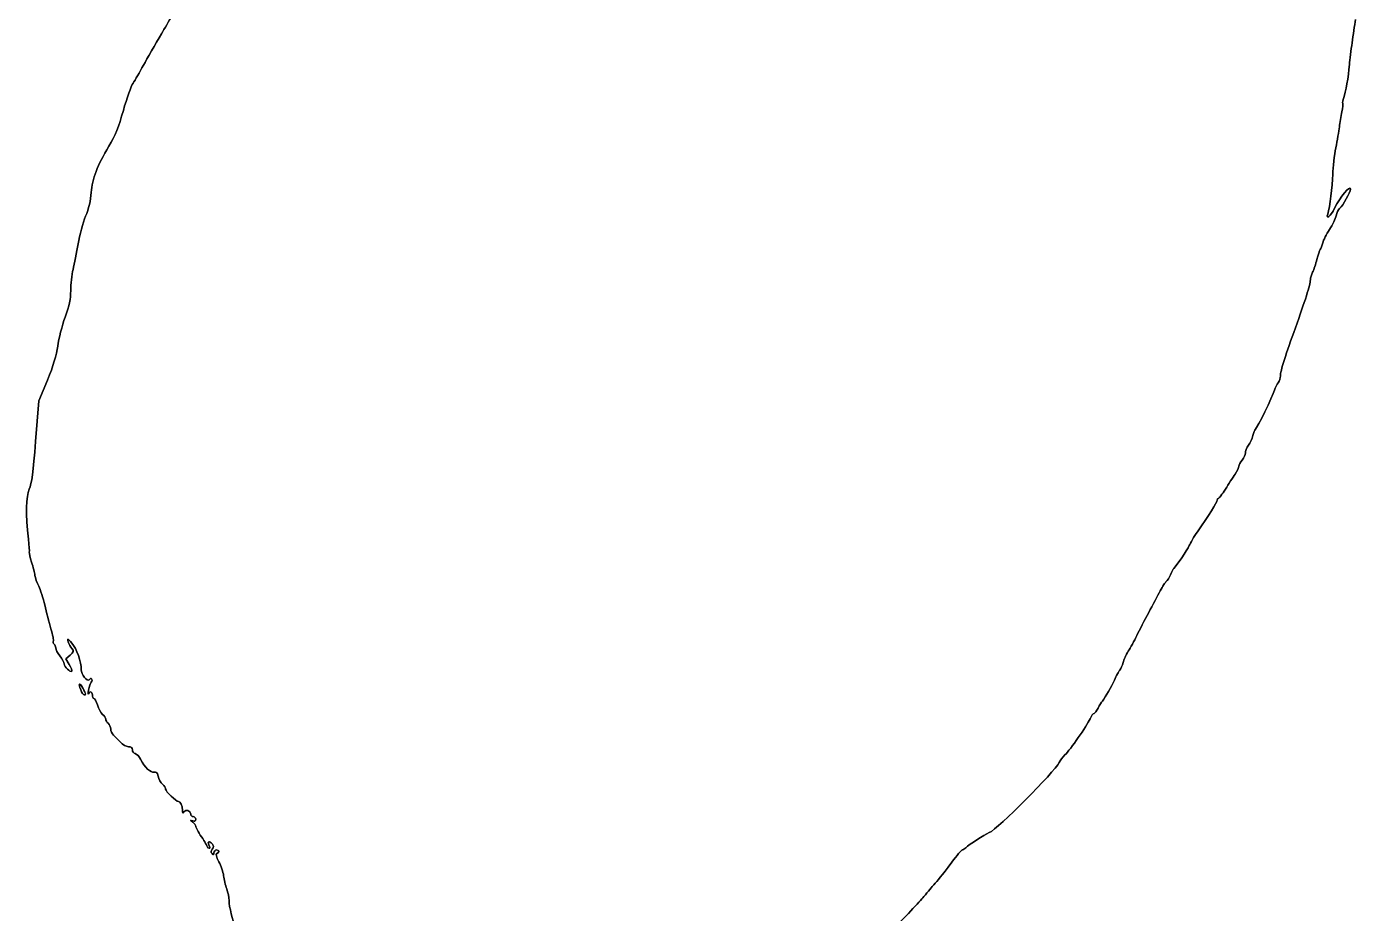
# Model space of a CAD drawing. Header units: millimetres. Extents: x -71.7 to 0.9, y 51.1 to 114.1.
# Drawn here: x -42.84 to -27.41, y 71.83 to 82.13 of the extents above; entities that cross this region are included whole.
import ezdxf

# ---------------------------------------------------------------- set-up
doc = ezdxf.new("R2010")
doc.units = ezdxf.units.MM
doc.layers.get('0').update_dxf_attribs({"linetype": 'CONTINUOUS'})

msp = doc.modelspace()

# ---------------------------------------------------------------- linework, layer by layer
for p, q in [((-42.594, 78.026), (-42.693, 77.784)), ((-42.693, 77.784), (-42.594, 78.026)), ((-42.693, 77.784), (-42.731, 77.314)), ((-42.731, 77.314), (-42.693, 77.784)), ((-42.381, 74.789), (-42.332, 74.832)), ((-42.332, 74.832), (-42.381, 74.789)), ((-42.341, 74.724), (-42.381, 74.789)), ((-42.381, 74.789), (-42.341, 74.724))]:
    msp.add_line(p, q)
for points in [[(-41.014, 82.49), (-41.083, 82.37), (-41.198, 82.172), (-41.27, 82.049)], [(-41.27, 82.049), (-41.198, 82.172), (-41.083, 82.37), (-41.014, 82.49)], [(-27.449, 81.943), (-27.437, 82.028), (-27.419, 82.15), (-27.41, 82.214)], [(-27.41, 82.214), (-27.419, 82.15), (-27.437, 82.028), (-27.449, 81.943)], [(-41.27, 82.049), (-41.342, 81.927), (-41.436, 81.762), (-41.48, 81.682)], [(-41.48, 81.682), (-41.436, 81.762), (-41.342, 81.927), (-41.27, 82.049)], [(-27.479, 81.691), (-27.475, 81.745), (-27.461, 81.858), (-27.449, 81.943)], [(-27.449, 81.943), (-27.461, 81.858), (-27.475, 81.745), (-27.479, 81.691)], [(-41.48, 81.682), (-41.523, 81.602), (-41.577, 81.509), (-41.6, 81.475)], [(-41.6, 81.475), (-41.577, 81.509), (-41.523, 81.602), (-41.48, 81.682)], [(-27.545, 81.306), (-27.523, 81.365), (-27.492, 81.544), (-27.479, 81.691)], [(-27.479, 81.691), (-27.492, 81.544), (-27.523, 81.365), (-27.545, 81.306)], [(-41.6, 81.475), (-41.623, 81.442), (-41.674, 81.299), (-41.713, 81.158)], [(-41.713, 81.158), (-41.674, 81.299), (-41.623, 81.442), (-41.6, 81.475)], [(-27.557, 81.24), (-27.562, 81.247), (-27.556, 81.277), (-27.545, 81.306)], [(-27.545, 81.306), (-27.556, 81.277), (-27.562, 81.247), (-27.557, 81.24)], [(-41.713, 81.158), (-41.767, 80.964), (-41.807, 80.865), (-41.881, 80.743)], [(-41.881, 80.743), (-41.807, 80.865), (-41.767, 80.964), (-41.713, 81.158)], [(-27.567, 81.14), (-27.557, 81.188), (-27.553, 81.233), (-27.557, 81.24)], [(-27.557, 81.24), (-27.553, 81.233), (-27.557, 81.188), (-27.567, 81.14)], [(-27.596, 80.966), (-27.589, 81.014), (-27.577, 81.092), (-27.567, 81.14)], [(-27.567, 81.14), (-27.577, 81.092), (-27.589, 81.014), (-27.596, 80.966)], [(-27.638, 80.724), (-27.621, 80.809), (-27.602, 80.918), (-27.596, 80.966)], [(-27.596, 80.966), (-27.602, 80.918), (-27.621, 80.809), (-27.638, 80.724)], [(-41.881, 80.743), (-42.016, 80.519), (-42.074, 80.366), (-42.086, 80.204)], [(-42.086, 80.204), (-42.074, 80.366), (-42.016, 80.519), (-41.881, 80.743)], [(-27.673, 80.415), (-27.671, 80.5), (-27.655, 80.639), (-27.638, 80.724)], [(-27.638, 80.724), (-27.655, 80.639), (-27.671, 80.5), (-27.673, 80.415)], [(-27.732, 79.955), (-27.706, 80.039), (-27.676, 80.273), (-27.673, 80.415)], [(-27.673, 80.415), (-27.676, 80.273), (-27.706, 80.039), (-27.732, 79.955)], [(-27.469, 80.244), (-27.469, 80.295), (-27.588, 80.151), (-27.652, 80.023)], [(-27.652, 80.023), (-27.588, 80.151), (-27.469, 80.295), (-27.469, 80.244)], [(-27.594, 80.019), (-27.553, 80.053), (-27.468, 80.205), (-27.469, 80.244)], [(-27.469, 80.244), (-27.468, 80.205), (-27.553, 80.053), (-27.594, 80.019)], [(-42.086, 80.204), (-42.092, 80.117), (-42.116, 80.016), (-42.151, 79.929)], [(-42.151, 79.929), (-42.116, 80.016), (-42.092, 80.117), (-42.086, 80.204)], [(-42.151, 79.929), (-42.182, 79.853), (-42.221, 79.709), (-42.238, 79.609)], [(-42.238, 79.609), (-42.221, 79.709), (-42.182, 79.853), (-42.151, 79.929)], [(-27.652, 80.023), (-27.699, 79.928), (-27.754, 79.881), (-27.732, 79.955)], [(-27.732, 79.955), (-27.754, 79.881), (-27.699, 79.928), (-27.652, 80.023)], [(-27.711, 79.775), (-27.676, 79.829), (-27.641, 79.901), (-27.634, 79.935)], [(-27.634, 79.935), (-27.641, 79.901), (-27.676, 79.829), (-27.711, 79.775)], [(-27.634, 79.935), (-27.627, 79.968), (-27.609, 80.006), (-27.594, 80.019)], [(-27.594, 80.019), (-27.609, 80.006), (-27.627, 79.968), (-27.634, 79.935)], [(-27.789, 79.62), (-27.782, 79.651), (-27.747, 79.721), (-27.711, 79.775)], [(-27.711, 79.775), (-27.747, 79.721), (-27.782, 79.651), (-27.789, 79.62)], [(-42.238, 79.609), (-42.255, 79.51), (-42.282, 79.376), (-42.296, 79.312)], [(-42.296, 79.312), (-42.282, 79.376), (-42.255, 79.51), (-42.238, 79.609)], [(-27.818, 79.544), (-27.81, 79.555), (-27.797, 79.589), (-27.789, 79.62)], [(-27.789, 79.62), (-27.797, 79.589), (-27.81, 79.555), (-27.818, 79.544)], [(-27.857, 79.428), (-27.844, 79.481), (-27.826, 79.533), (-27.818, 79.544)], [(-27.818, 79.544), (-27.826, 79.533), (-27.844, 79.481), (-27.857, 79.428)], [(-42.296, 79.312), (-42.311, 79.248), (-42.324, 79.138), (-42.324, 79.066)], [(-42.324, 79.066), (-42.324, 79.138), (-42.311, 79.248), (-42.296, 79.312)], [(-27.907, 79.279), (-27.892, 79.308), (-27.87, 79.375), (-27.857, 79.428)], [(-27.857, 79.428), (-27.87, 79.375), (-27.892, 79.308), (-27.907, 79.279)], [(-28.107, 78.635), (-27.999, 78.928), (-27.933, 79.139), (-27.933, 79.191)], [(-27.933, 79.191), (-27.933, 79.139), (-27.999, 78.928), (-28.107, 78.635)], [(-27.933, 79.191), (-27.933, 79.211), (-27.921, 79.251), (-27.907, 79.279)], [(-27.907, 79.279), (-27.921, 79.251), (-27.933, 79.211), (-27.933, 79.191)], [(-42.324, 79.066), (-42.324, 78.967), (-42.34, 78.893), (-42.389, 78.757)], [(-42.389, 78.757), (-42.34, 78.893), (-42.324, 78.967), (-42.324, 79.066)], [(-42.389, 78.757), (-42.425, 78.658), (-42.463, 78.507), (-42.475, 78.422)], [(-42.475, 78.422), (-42.463, 78.507), (-42.425, 78.658), (-42.389, 78.757)], [(-28.281, 78.074), (-28.282, 78.128), (-28.216, 78.339), (-28.107, 78.635)], [(-28.107, 78.635), (-28.216, 78.339), (-28.282, 78.128), (-28.281, 78.074)], [(-42.475, 78.422), (-42.489, 78.315), (-42.526, 78.192), (-42.594, 78.026)], [(-42.594, 78.026), (-42.526, 78.192), (-42.489, 78.315), (-42.475, 78.422)], [(-28.307, 77.996), (-28.293, 78.017), (-28.281, 78.052), (-28.281, 78.074)], [(-28.281, 78.074), (-28.281, 78.052), (-28.293, 78.017), (-28.307, 77.996)], [(-28.571, 77.455), (-28.552, 77.467), (-28.371, 77.837), (-28.349, 77.91)], [(-28.349, 77.91), (-28.371, 77.837), (-28.552, 77.467), (-28.571, 77.455)], [(-28.349, 77.91), (-28.341, 77.936), (-28.322, 77.975), (-28.307, 77.996)], [(-28.307, 77.996), (-28.322, 77.975), (-28.341, 77.936), (-28.349, 77.91)], [(-28.601, 77.382), (-28.594, 77.417), (-28.58, 77.45), (-28.571, 77.455)], [(-28.571, 77.455), (-28.58, 77.45), (-28.594, 77.417), (-28.601, 77.382)], [(-42.731, 77.314), (-42.759, 76.958), (-42.777, 76.824), (-42.805, 76.761)], [(-42.805, 76.761), (-42.777, 76.824), (-42.759, 76.958), (-42.731, 77.314)], [(-28.651, 77.269), (-28.631, 77.297), (-28.608, 77.348), (-28.601, 77.382)], [(-28.601, 77.382), (-28.608, 77.348), (-28.631, 77.297), (-28.651, 77.269)], [(-28.726, 77.097), (-28.705, 77.124), (-28.688, 77.162), (-28.688, 77.181)], [(-28.688, 77.181), (-28.688, 77.162), (-28.705, 77.124), (-28.726, 77.097)], [(-28.688, 77.181), (-28.687, 77.201), (-28.671, 77.24), (-28.651, 77.269)], [(-28.651, 77.269), (-28.671, 77.24), (-28.687, 77.201), (-28.688, 77.181)], [(-28.808, 76.934), (-28.784, 76.972), (-28.764, 77.013), (-28.764, 77.026)], [(-28.764, 77.026), (-28.764, 77.013), (-28.784, 76.972), (-28.808, 76.934)], [(-28.764, 77.026), (-28.764, 77.039), (-28.747, 77.071), (-28.726, 77.097)], [(-28.726, 77.097), (-28.747, 77.071), (-28.764, 77.039), (-28.764, 77.026)], [(-28.919, 76.76), (-28.882, 76.818), (-28.832, 76.897), (-28.808, 76.934)], [(-28.808, 76.934), (-28.832, 76.897), (-28.882, 76.818), (-28.919, 76.76)], [(-42.805, 76.761), (-42.843, 76.674), (-42.847, 76.475), (-42.815, 76.179)], [(-42.815, 76.179), (-42.847, 76.475), (-42.843, 76.674), (-42.805, 76.761)], [(-29.001, 76.653), (-28.993, 76.653), (-28.956, 76.701), (-28.919, 76.76)], [(-28.919, 76.76), (-28.956, 76.701), (-28.993, 76.653), (-29.001, 76.653)], [(-29.243, 76.266), (-29.118, 76.447), (-29.016, 76.611), (-29.016, 76.632)], [(-29.016, 76.632), (-29.016, 76.611), (-29.118, 76.447), (-29.243, 76.266)], [(-29.016, 76.632), (-29.016, 76.643), (-29.009, 76.653), (-29.001, 76.653)], [(-29.001, 76.653), (-29.009, 76.653), (-29.016, 76.643), (-29.016, 76.632)], [(-29.34, 76.104), (-29.327, 76.135), (-29.283, 76.208), (-29.243, 76.266)], [(-29.243, 76.266), (-29.283, 76.208), (-29.327, 76.135), (-29.34, 76.104)], [(-42.815, 76.179), (-42.807, 76.104), (-42.802, 76.036), (-42.805, 76.027)], [(-42.805, 76.027), (-42.802, 76.036), (-42.807, 76.104), (-42.815, 76.179)], [(-29.519, 75.84), (-29.49, 75.865), (-29.362, 76.054), (-29.34, 76.104)], [(-29.34, 76.104), (-29.362, 76.054), (-29.49, 75.865), (-29.519, 75.84)], [(-42.805, 76.027), (-42.807, 76.019), (-42.795, 75.967), (-42.778, 75.911)], [(-42.778, 75.911), (-42.795, 75.967), (-42.807, 76.019), (-42.805, 76.027)], [(-42.778, 75.911), (-42.761, 75.856), (-42.744, 75.788), (-42.74, 75.759)], [(-42.74, 75.759), (-42.744, 75.788), (-42.761, 75.856), (-42.778, 75.911)], [(-42.74, 75.759), (-42.736, 75.731), (-42.716, 75.674), (-42.695, 75.634)], [(-42.695, 75.634), (-42.716, 75.674), (-42.736, 75.731), (-42.74, 75.759)], [(-29.604, 75.69), (-29.592, 75.697), (-29.571, 75.732), (-29.556, 75.767)], [(-29.556, 75.767), (-29.571, 75.732), (-29.592, 75.697), (-29.604, 75.69)], [(-29.556, 75.767), (-29.542, 75.802), (-29.526, 75.835), (-29.519, 75.84)], [(-29.519, 75.84), (-29.526, 75.835), (-29.542, 75.802), (-29.556, 75.767)], [(-42.695, 75.634), (-42.675, 75.593), (-42.644, 75.494), (-42.626, 75.415)], [(-42.626, 75.415), (-42.644, 75.494), (-42.675, 75.593), (-42.695, 75.634)], [(-29.676, 75.579), (-29.649, 75.632), (-29.616, 75.682), (-29.604, 75.69)], [(-29.604, 75.69), (-29.616, 75.682), (-29.649, 75.632), (-29.676, 75.579)], [(-29.809, 75.328), (-29.764, 75.413), (-29.704, 75.526), (-29.676, 75.579)], [(-29.676, 75.579), (-29.704, 75.526), (-29.764, 75.413), (-29.809, 75.328)], [(-42.626, 75.415), (-42.608, 75.335), (-42.576, 75.211), (-42.554, 75.14)], [(-42.554, 75.14), (-42.576, 75.211), (-42.608, 75.335), (-42.626, 75.415)], [(-29.947, 75.061), (-29.917, 75.122), (-29.855, 75.242), (-29.809, 75.328)], [(-29.809, 75.328), (-29.855, 75.242), (-29.917, 75.122), (-29.947, 75.061)], [(-42.554, 75.14), (-42.532, 75.069), (-42.519, 75.002), (-42.526, 74.991)], [(-42.526, 74.991), (-42.519, 75.002), (-42.532, 75.069), (-42.554, 75.14)], [(-42.526, 74.991), (-42.532, 74.981), (-42.529, 74.967), (-42.518, 74.96)], [(-42.518, 74.96), (-42.529, 74.967), (-42.532, 74.981), (-42.526, 74.991)], [(-42.353, 74.989), (-42.366, 75.033), (-42.362, 75.031), (-42.31, 74.971)], [(-42.31, 74.971), (-42.362, 75.031), (-42.366, 75.033), (-42.353, 74.989)], [(-42.31, 74.908), (-42.326, 74.926), (-42.345, 74.962), (-42.353, 74.989)], [(-42.353, 74.989), (-42.345, 74.962), (-42.326, 74.926), (-42.31, 74.908)], [(-30.048, 74.877), (-30.023, 74.917), (-29.978, 74.999), (-29.947, 75.061)], [(-29.947, 75.061), (-29.978, 74.999), (-30.023, 74.917), (-30.048, 74.877)], [(-42.518, 74.96), (-42.507, 74.953), (-42.498, 74.934), (-42.498, 74.917)], [(-42.498, 74.917), (-42.498, 74.934), (-42.507, 74.953), (-42.518, 74.96)], [(-42.498, 74.917), (-42.498, 74.9), (-42.476, 74.858), (-42.45, 74.823)], [(-42.45, 74.823), (-42.476, 74.858), (-42.498, 74.9), (-42.498, 74.917)], [(-42.45, 74.823), (-42.423, 74.788), (-42.401, 74.747), (-42.401, 74.732)], [(-42.401, 74.732), (-42.401, 74.747), (-42.423, 74.788), (-42.45, 74.823)], [(-42.332, 74.832), (-42.287, 74.871), (-42.285, 74.879), (-42.31, 74.908)], [(-42.31, 74.908), (-42.285, 74.879), (-42.287, 74.871), (-42.332, 74.832)], [(-42.31, 74.971), (-42.256, 74.911), (-42.201, 74.753), (-42.202, 74.664)], [(-42.202, 74.664), (-42.201, 74.753), (-42.256, 74.911), (-42.31, 74.971)], [(-30.107, 74.747), (-30.099, 74.779), (-30.073, 74.838), (-30.048, 74.877)], [(-30.048, 74.877), (-30.073, 74.838), (-30.099, 74.779), (-30.107, 74.747)], [(-42.401, 74.732), (-42.401, 74.699), (-42.329, 74.63), (-42.312, 74.646)], [(-42.312, 74.646), (-42.329, 74.63), (-42.401, 74.699), (-42.401, 74.732)], [(-42.312, 74.646), (-42.306, 74.653), (-42.319, 74.688), (-42.341, 74.724)], [(-42.341, 74.724), (-42.319, 74.688), (-42.306, 74.653), (-42.312, 74.646)], [(-42.202, 74.664), (-42.203, 74.611), (-42.129, 74.516), (-42.11, 74.547)], [(-42.11, 74.547), (-42.129, 74.516), (-42.203, 74.611), (-42.202, 74.664)], [(-30.145, 74.66), (-30.132, 74.676), (-30.115, 74.715), (-30.107, 74.747)], [(-30.107, 74.747), (-30.115, 74.715), (-30.132, 74.676), (-30.145, 74.66)], [(-42.087, 74.52), (-42.097, 74.507), (-42.111, 74.465), (-42.117, 74.428)], [(-42.117, 74.428), (-42.111, 74.465), (-42.097, 74.507), (-42.087, 74.52)], [(-42.11, 74.547), (-42.101, 74.56), (-42.088, 74.566), (-42.081, 74.558)], [(-42.081, 74.558), (-42.088, 74.566), (-42.101, 74.56), (-42.11, 74.547)], [(-42.081, 74.558), (-42.073, 74.551), (-42.076, 74.534), (-42.087, 74.52)], [(-42.087, 74.52), (-42.076, 74.534), (-42.073, 74.551), (-42.081, 74.558)], [(-30.348, 74.3), (-30.307, 74.351), (-30.241, 74.464), (-30.207, 74.544)], [(-30.207, 74.544), (-30.241, 74.464), (-30.307, 74.351), (-30.348, 74.3)], [(-30.207, 74.544), (-30.186, 74.592), (-30.159, 74.644), (-30.145, 74.66)], [(-30.145, 74.66), (-30.159, 74.644), (-30.186, 74.592), (-30.207, 74.544)], [(-42.222, 74.498), (-42.237, 74.483), (-42.188, 74.37), (-42.167, 74.37)], [(-42.208, 74.429), (-42.242, 74.509), (-42.219, 74.523), (-42.181, 74.446)], [(-42.15, 74.377), (-42.15, 74.399), (-42.214, 74.506), (-42.222, 74.498)], [(-42.167, 74.37), (-42.176, 74.37), (-42.195, 74.396), (-42.208, 74.429)], [(-42.181, 74.446), (-42.145, 74.373), (-42.144, 74.37), (-42.167, 74.37)], [(-42.167, 74.37), (-42.158, 74.37), (-42.15, 74.373), (-42.15, 74.377)], [(-42.117, 74.428), (-42.123, 74.391), (-42.124, 74.371), (-42.118, 74.384)], [(-42.118, 74.384), (-42.124, 74.371), (-42.123, 74.391), (-42.117, 74.428)], [(-42.118, 74.384), (-42.102, 74.422), (-42.073, 74.413), (-42.073, 74.37)], [(-42.073, 74.37), (-42.073, 74.413), (-42.102, 74.422), (-42.118, 74.384)], [(-42.073, 74.37), (-42.073, 74.349), (-42.065, 74.331), (-42.056, 74.331)], [(-42.056, 74.331), (-42.065, 74.331), (-42.073, 74.349), (-42.073, 74.37)], [(-42.056, 74.331), (-42.047, 74.331), (-42.029, 74.297), (-42.015, 74.254)], [(-42.015, 74.254), (-42.029, 74.297), (-42.047, 74.331), (-42.056, 74.331)], [(-42.015, 74.254), (-42.001, 74.212), (-41.973, 74.163), (-41.954, 74.145)], [(-41.954, 74.145), (-41.973, 74.163), (-42.001, 74.212), (-42.015, 74.254)], [(-30.444, 74.157), (-30.436, 74.157), (-30.415, 74.185), (-30.397, 74.218)], [(-30.397, 74.218), (-30.415, 74.185), (-30.436, 74.157), (-30.444, 74.157)], [(-30.397, 74.218), (-30.38, 74.252), (-30.358, 74.289), (-30.348, 74.3)], [(-30.348, 74.3), (-30.358, 74.289), (-30.38, 74.252), (-30.397, 74.218)], [(-41.954, 74.145), (-41.934, 74.127), (-41.918, 74.102), (-41.918, 74.089)], [(-41.918, 74.089), (-41.918, 74.102), (-41.934, 74.127), (-41.954, 74.145)], [(-41.918, 74.089), (-41.918, 74.076), (-41.905, 74.054), (-41.889, 74.041)], [(-41.889, 74.041), (-41.905, 74.054), (-41.918, 74.076), (-41.918, 74.089)], [(-30.782, 73.674), (-30.719, 73.737), (-30.53, 74.009), (-30.491, 74.092)], [(-30.491, 74.092), (-30.53, 74.009), (-30.719, 73.737), (-30.782, 73.674)], [(-30.491, 74.092), (-30.474, 74.128), (-30.453, 74.157), (-30.444, 74.157)], [(-30.444, 74.157), (-30.453, 74.157), (-30.474, 74.128), (-30.491, 74.092)], [(-41.889, 74.041), (-41.873, 74.028), (-41.86, 73.998), (-41.86, 73.975)], [(-41.86, 73.975), (-41.86, 73.998), (-41.873, 74.028), (-41.889, 74.041)], [(-41.86, 73.975), (-41.86, 73.952), (-41.845, 73.92), (-41.826, 73.902)], [(-41.826, 73.902), (-41.845, 73.92), (-41.86, 73.952), (-41.86, 73.975)], [(-41.826, 73.902), (-41.807, 73.885), (-41.772, 73.848), (-41.747, 73.821)], [(-41.747, 73.821), (-41.772, 73.848), (-41.807, 73.885), (-41.826, 73.902)], [(-41.747, 73.821), (-41.722, 73.793), (-41.68, 73.77), (-41.655, 73.77)], [(-41.655, 73.77), (-41.68, 73.77), (-41.722, 73.793), (-41.747, 73.821)], [(-41.655, 73.77), (-41.622, 73.77), (-41.608, 73.759), (-41.608, 73.734)], [(-41.608, 73.734), (-41.608, 73.759), (-41.622, 73.77), (-41.655, 73.77)], [(-41.608, 73.734), (-41.608, 73.714), (-41.593, 73.694), (-41.575, 73.689)], [(-41.575, 73.689), (-41.593, 73.694), (-41.608, 73.714), (-41.608, 73.734)], [(-41.575, 73.689), (-41.556, 73.684), (-41.528, 73.654), (-41.513, 73.623)], [(-41.513, 73.623), (-41.528, 73.654), (-41.556, 73.684), (-41.575, 73.689)], [(-41.513, 73.623), (-41.467, 73.532), (-41.396, 73.464), (-41.357, 73.474)], [(-41.357, 73.474), (-41.396, 73.464), (-41.467, 73.532), (-41.513, 73.623)], [(-31.66, 72.772), (-31.565, 72.813), (-30.906, 73.475), (-30.849, 73.586)], [(-30.849, 73.586), (-30.906, 73.475), (-31.565, 72.813), (-31.66, 72.772)], [(-30.849, 73.586), (-30.838, 73.608), (-30.808, 73.647), (-30.782, 73.674)], [(-30.782, 73.674), (-30.808, 73.647), (-30.838, 73.608), (-30.849, 73.586)], [(-41.357, 73.474), (-41.331, 73.481), (-41.319, 73.47), (-41.309, 73.426)], [(-41.309, 73.426), (-41.319, 73.47), (-41.331, 73.481), (-41.357, 73.474)], [(-41.309, 73.426), (-41.302, 73.394), (-41.28, 73.353), (-41.259, 73.334)], [(-41.259, 73.334), (-41.28, 73.353), (-41.302, 73.394), (-41.309, 73.426)], [(-41.259, 73.334), (-41.238, 73.315), (-41.222, 73.29), (-41.222, 73.278)], [(-41.222, 73.278), (-41.222, 73.29), (-41.238, 73.315), (-41.259, 73.334)], [(-41.222, 73.278), (-41.222, 73.25), (-41.101, 73.132), (-41.073, 73.132)], [(-41.073, 73.132), (-41.101, 73.132), (-41.222, 73.25), (-41.222, 73.278)], [(-41.073, 73.132), (-41.048, 73.132), (-41.028, 73.087), (-41.028, 73.029)], [(-41.028, 73.029), (-41.028, 73.087), (-41.048, 73.132), (-41.073, 73.132)], [(-41.028, 73.029), (-41.028, 72.997), (-41.023, 72.993), (-41.01, 73.014)], [(-41.01, 73.014), (-41.023, 72.993), (-41.028, 72.997), (-41.028, 73.029)], [(-41.01, 73.014), (-40.989, 73.047), (-40.931, 73.028), (-40.931, 72.988)], [(-40.931, 72.988), (-40.931, 73.028), (-40.989, 73.047), (-41.01, 73.014)], [(-40.931, 72.988), (-40.931, 72.971), (-40.918, 72.958), (-40.902, 72.958)], [(-40.902, 72.958), (-40.918, 72.958), (-40.931, 72.971), (-40.931, 72.988)], [(-40.907, 72.908), (-40.94, 72.919), (-40.94, 72.918), (-40.907, 72.893)], [(-40.907, 72.893), (-40.94, 72.918), (-40.94, 72.919), (-40.907, 72.908)], [(-40.873, 72.927), (-40.873, 72.906), (-40.884, 72.899), (-40.907, 72.908)], [(-40.907, 72.908), (-40.884, 72.899), (-40.873, 72.906), (-40.873, 72.927)], [(-40.907, 72.893), (-40.889, 72.879), (-40.873, 72.857), (-40.873, 72.846)], [(-40.873, 72.846), (-40.873, 72.857), (-40.889, 72.879), (-40.907, 72.893)], [(-40.902, 72.958), (-40.886, 72.958), (-40.873, 72.944), (-40.873, 72.927)], [(-40.873, 72.927), (-40.873, 72.944), (-40.886, 72.958), (-40.902, 72.958)], [(-40.873, 72.846), (-40.873, 72.835), (-40.843, 72.78), (-40.806, 72.723)], [(-40.806, 72.723), (-40.843, 72.78), (-40.873, 72.835), (-40.873, 72.846)], [(-40.806, 72.723), (-40.768, 72.667), (-40.738, 72.614), (-40.738, 72.605)], [(-40.738, 72.605), (-40.738, 72.614), (-40.768, 72.667), (-40.806, 72.723)], [(-40.719, 72.629), (-40.743, 72.674), (-40.715, 72.681), (-40.68, 72.639)], [(-40.68, 72.639), (-40.715, 72.681), (-40.743, 72.674), (-40.719, 72.629)], [(-31.933, 72.596), (-31.891, 72.637), (-31.725, 72.744), (-31.66, 72.772)], [(-31.66, 72.772), (-31.725, 72.744), (-31.891, 72.637), (-31.933, 72.596)], [(-40.738, 72.605), (-40.738, 72.597), (-40.729, 72.59), (-40.718, 72.59)], [(-40.718, 72.59), (-40.729, 72.59), (-40.738, 72.597), (-40.738, 72.605)], [(-40.718, 72.59), (-40.704, 72.59), (-40.705, 72.603), (-40.719, 72.629)], [(-40.719, 72.629), (-40.705, 72.603), (-40.704, 72.59), (-40.718, 72.59)], [(-40.681, 72.58), (-40.699, 72.557), (-40.7, 72.545), (-40.683, 72.528)], [(-40.683, 72.528), (-40.7, 72.545), (-40.699, 72.557), (-40.681, 72.58)], [(-40.683, 72.528), (-40.666, 72.511), (-40.661, 72.513), (-40.661, 72.538)], [(-40.661, 72.538), (-40.661, 72.513), (-40.666, 72.511), (-40.683, 72.528)], [(-40.68, 72.639), (-40.661, 72.616), (-40.661, 72.604), (-40.681, 72.58)], [(-40.681, 72.58), (-40.661, 72.604), (-40.661, 72.616), (-40.68, 72.639)], [(-40.661, 72.538), (-40.661, 72.556), (-40.648, 72.571), (-40.632, 72.571)], [(-40.632, 72.571), (-40.648, 72.571), (-40.661, 72.556), (-40.661, 72.538)], [(-40.626, 72.528), (-40.642, 72.522), (-40.635, 72.494), (-40.604, 72.434)], [(-40.604, 72.434), (-40.635, 72.494), (-40.642, 72.522), (-40.626, 72.528)], [(-40.632, 72.571), (-40.597, 72.571), (-40.593, 72.539), (-40.626, 72.528)], [(-40.626, 72.528), (-40.593, 72.539), (-40.597, 72.571), (-40.632, 72.571)], [(-32.097, 72.427), (-32.037, 72.506), (-31.982, 72.571), (-31.974, 72.571)], [(-31.974, 72.571), (-31.982, 72.571), (-32.037, 72.506), (-32.097, 72.427)], [(-31.974, 72.571), (-31.966, 72.571), (-31.947, 72.582), (-31.933, 72.596)], [(-31.933, 72.596), (-31.947, 72.582), (-31.966, 72.571), (-31.974, 72.571)], [(-40.604, 72.434), (-40.579, 72.387), (-40.554, 72.314), (-40.549, 72.272)], [(-40.549, 72.272), (-40.554, 72.314), (-40.579, 72.387), (-40.604, 72.434)], [(-32.304, 72.166), (-32.261, 72.213), (-32.218, 72.267), (-32.097, 72.427)], [(-32.097, 72.427), (-32.218, 72.267), (-32.261, 72.213), (-32.304, 72.166)], [(-40.549, 72.272), (-40.544, 72.23), (-40.528, 72.161), (-40.513, 72.12)], [(-40.513, 72.12), (-40.528, 72.161), (-40.544, 72.23), (-40.549, 72.272)], [(-40.513, 72.12), (-40.499, 72.078), (-40.486, 72.017), (-40.486, 71.983)], [(-40.486, 71.983), (-40.486, 72.017), (-40.499, 72.078), (-40.513, 72.12)], [(-32.42, 72.029), (-32.372, 72.087), (-32.32, 72.149), (-32.304, 72.166)], [(-32.304, 72.166), (-32.32, 72.149), (-32.372, 72.087), (-32.42, 72.029)], [(-40.486, 71.983), (-40.486, 71.912), (-40.444, 71.747), (-40.411, 71.684)], [(-40.411, 71.684), (-40.444, 71.747), (-40.486, 71.912), (-40.486, 71.983)], [(-32.817, 71.612), (-32.646, 71.783), (-32.468, 71.971), (-32.42, 72.029)], [(-32.42, 72.029), (-32.468, 71.971), (-32.646, 71.783), (-32.817, 71.612)]]:
    msp.add_open_spline(points, degree=3)

doc.saveas('drawing.dxf')
